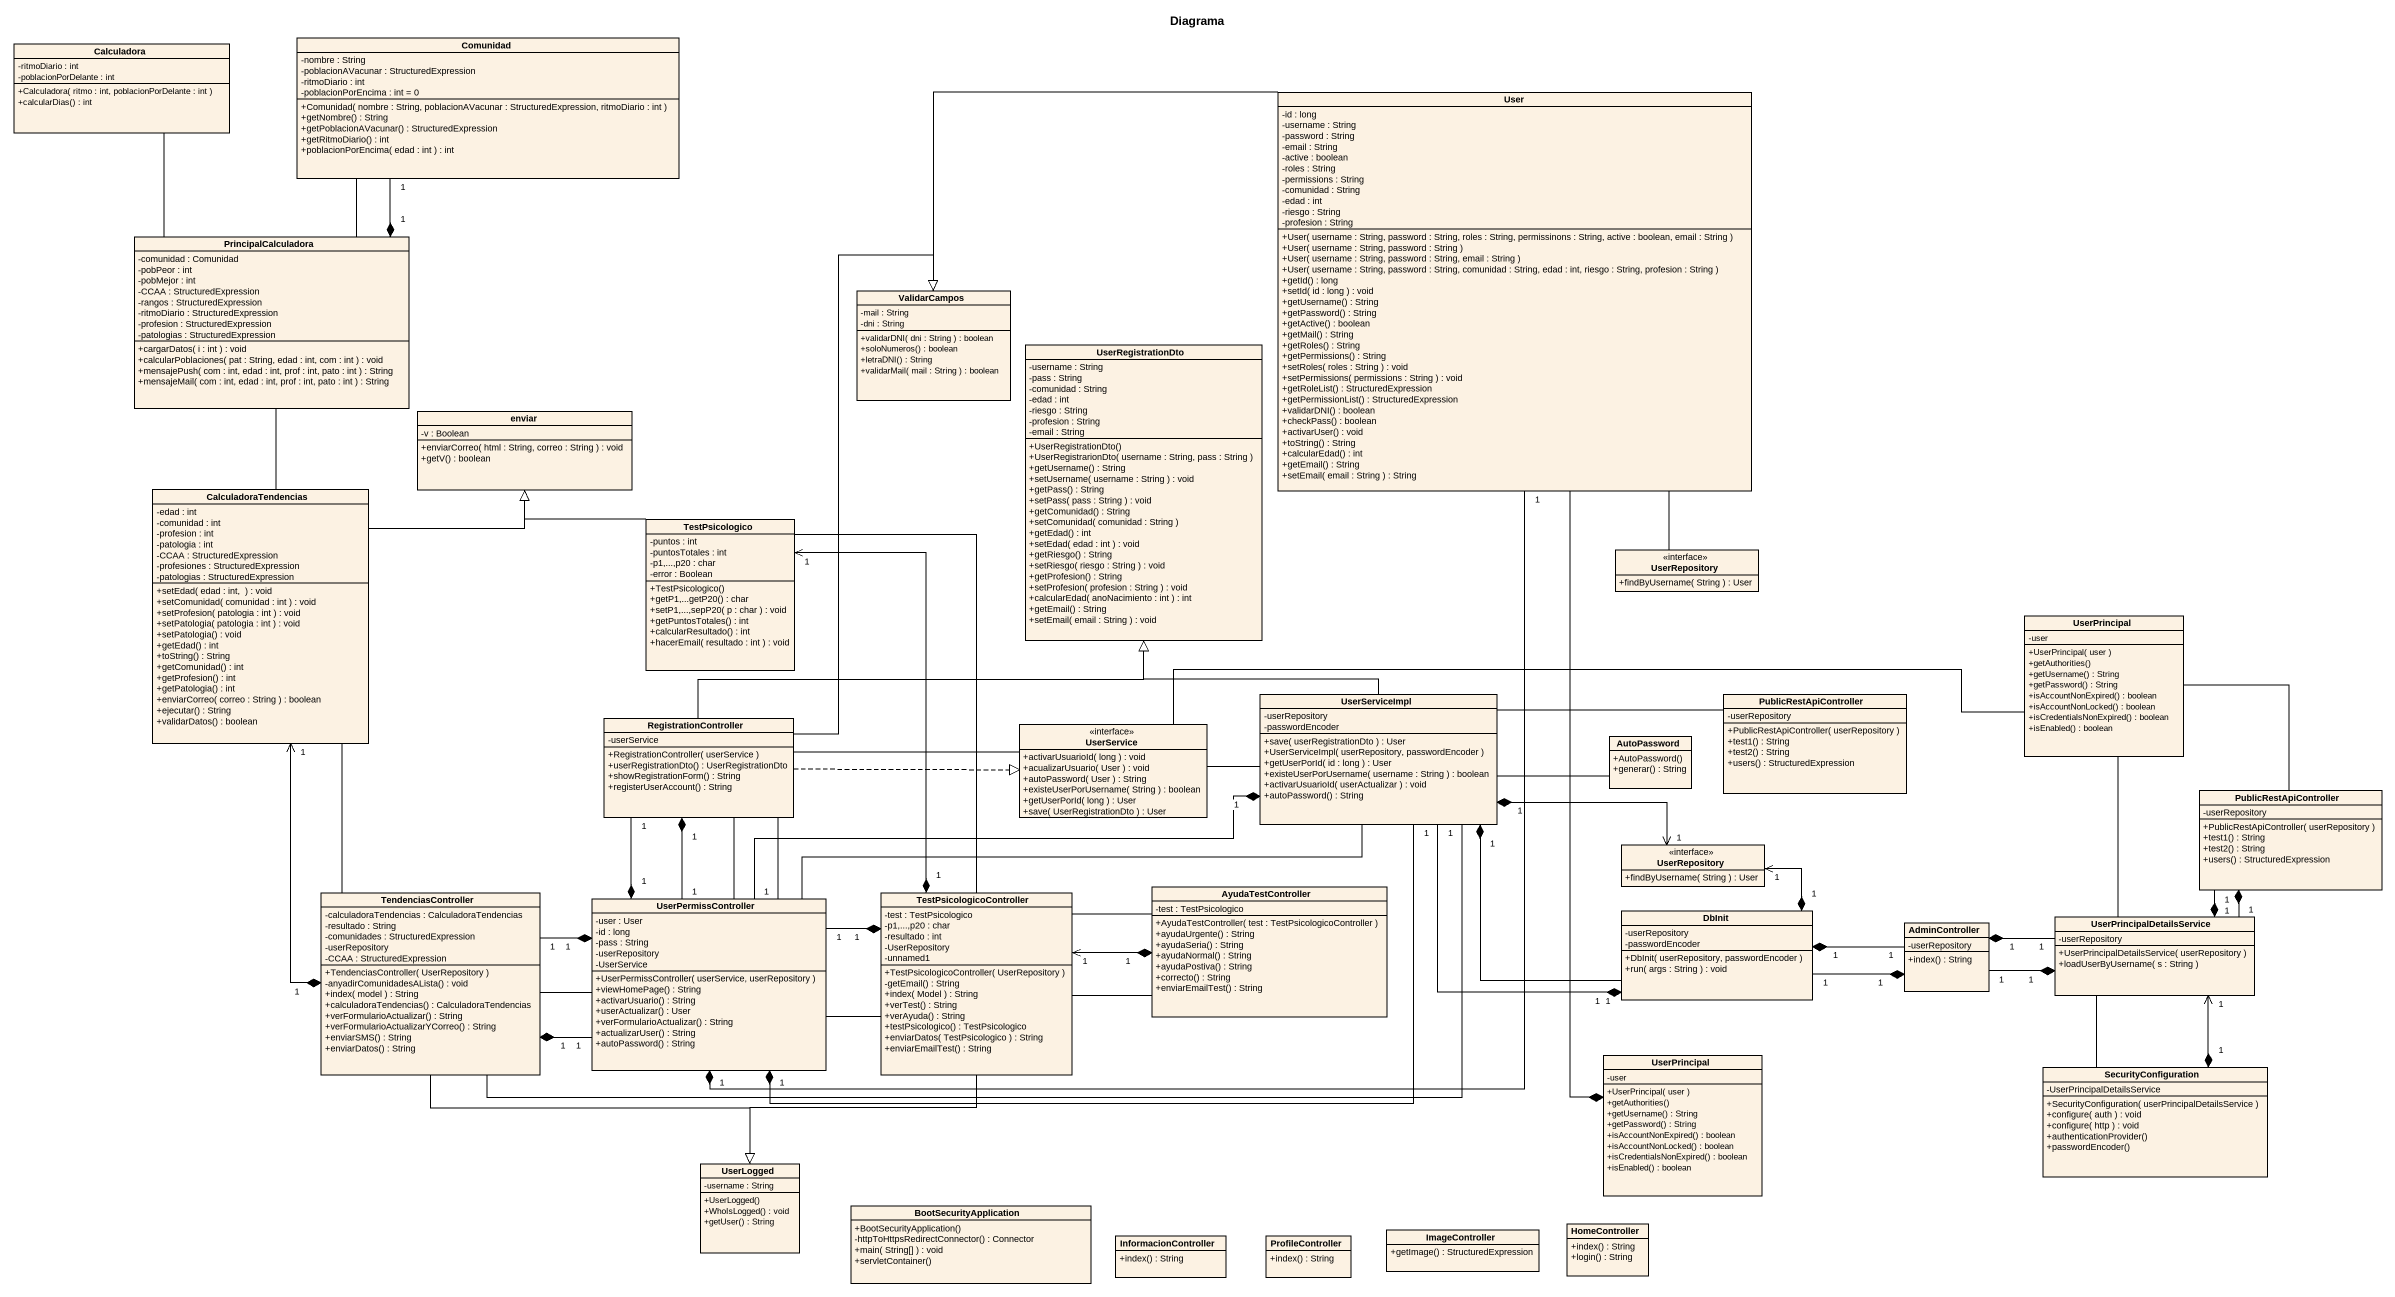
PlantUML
@startuml
title Diagrama
hide circle
hide empty members
skinparam classAttributeIconSize 0
class Calculadora {
  -ritmoDiario : int
  -poblacionPorDelante : int
  +Calculadora( ritmo : int, poblacionPorDelante : int )
  +calcularDias() : int
}
class Comunidad {
  -nombre : String
  -poblacionAVacunar : StructuredExpression
  -ritmoDiario : int
  -poblacionPorEncima : int = 0
  +Comunidad( nombre : String, poblacionAVacunar : StructuredExpression, ritmoDiario : int )
  +getNombre() : String
  +getPoblacionAVacunar() : StructuredExpression
  +getRitmoDiario() : int
  +poblacionPorEncima( edad : int ) : int
}
class User {
  -id : long
  -username : String
  -password : String
  -email : String
  -active : boolean
  -roles : String
  -permissions : String
  -comunidad : String
  -edad : int
  -riesgo : String
  -profesion : String
  +User( username : String, password : String, roles : String, permissinons : String, active : boolean, email : String )
  +User( username : String, password : String )
  +User( username : String, password : String, email : String )
  +User( username : String, password : String, comunidad : String, edad : int, riesgo : String, profesion : String )
  +getId() : long
  +setId( id : long ) : void
  +getUsername() : String
  +getPassword() : String
  +getActive() : boolean
  +getMail() : String
  +getRoles() : String
  +getPermissions() : String
  +setRoles( roles : String ) : void
  +setPermissions( permissions : String ) : void
  +getRoleList() : StructuredExpression
  +getPermissionList() : StructuredExpression
  +validarDNI() : boolean
  +checkPass() : boolean
  +activarUser() : void
  +toString() : String
  +calcularEdad() : int
  +getEmail() : String
  +setEmail( email : String ) : String
}
class PrincipalCalculadora {
  -comunidad : Comunidad
  -pobPeor : int
  -pobMejor : int
  -CCAA : StructuredExpression
  -rangos : StructuredExpression
  -ritmoDiario : StructuredExpression
  -profesion : StructuredExpression
  -patologias : StructuredExpression
  +cargarDatos( i : int ) : void
  +calcularPoblaciones( pat : String, edad : int, com : int ) : void
  +mensajePush( com : int, edad : int, prof : int, pato : int ) : String
  +mensajeMail( com : int, edad : int, prof : int, pato : int ) : String
}
class ValidarCampos {
  -mail : String
  -dni : String
  +validarDNI( dni : String ) : boolean
  +soloNumeros() : boolean
  +letraDNI() : String
  +validarMail( mail : String ) : boolean
}
class UserRegistrationDto {
  -username : String
  -pass : String
  -comunidad : String
  -edad : int
  -riesgo : String
  -profesion : String
  -email : String
  +UserRegistrationDto()
  +UserRegistrarionDto( username : String, pass : String )
  +getUsername() : String
  +setUsername( username : String ) : void
  +getPass() : String
  +setPass( pass : String ) : void
  +getComunidad() : String
  +setComunidad( comunidad : String )
  +getEdad() : int
  +setEdad( edad : int ) : void
  +getRiesgo() : String
  +setRiesgo( riesgo : String ) : void
  +getProfesion() : String
  +setProfesion( profesion : String ) : void
  +calcularEdad( anoNacimiento : int ) : int
  +getEmail() : String
  +setEmail( email : String ) : void
}
class enviar {
  -v : Boolean
  +enviarCorreo( html : String, correo : String ) : void
  +getV() : boolean
}
class CalculadoraTendencias {
  -edad : int
  -comunidad : int
  -profesion : int
  -patologia : int
  -CCAA : StructuredExpression
  -profesiones : StructuredExpression
  -patologias : StructuredExpression
  +setEdad( edad : int,  ) : void
  +setComunidad( comunidad : int ) : void
  +setProfesion( patologia : int ) : void
  +setPatologia( patologia : int ) : void
  +setPatologia() : void
  +getEdad() : int
  +toString() : String
  +getComunidad() : int
  +getProfesion() : int
  +getPatologia() : int
  +enviarCorreo( correo : String ) : boolean
  +ejecutar() : String
  +validarDatos() : boolean
}
class TestPsicologico {
  -puntos : int
  -puntosTotales : int
  -p1,...,p20 : char
  -error : Boolean
  +TestPsicologico()
  +getP1,...getP20() : char
  +setP1,...,sepP20( p : char ) : void
  +getPuntosTotales() : int
  +calcularResultado() : int
  +hacerEmail( resultado : int ) : void
}
interface UserRepository {
  +findByUsername( String ) : User
}
class UserPrincipal {
  -user
  +UserPrincipal( user )
  +getAuthorities()
  +getUsername() : String
  +getPassword() : String
  +isAccountNonExpired() : boolean
  +isAccountNonLocked() : boolean
  +isCredentialsNonExpired() : boolean
  +isEnabled() : boolean
}
class RegistrationController {
  -userService
  +RegistrationController( userService )
  +userRegistrationDto() : UserRegistrationDto
  +showRegistrationForm() : String
  +registerUserAccount() : String
}
interface UserService {
  +activarUsuarioId( long ) : void
  +acualizarUsuario( User ) : void
  +autoPassword( User ) : String
  +existeUserPorUsername( String ) : boolean
  +getUserPorId( long ) : User
  +save( UserRegistrationDto ) : User
}
class UserServiceImpl {
  -userRepository
  -passwordEncoder
  +save( userRegistrationDto ) : User
  +UserServiceImpl( userRepository, passwordEncoder )
  +getUserPorId( id : long ) : User
  +existeUserPorUsername( username : String ) : boolean
  +activarUsuarioId( userActualizar ) : void
  +autoPassword() : String
}
class PublicRestApiController {
  -userRepository
  +PublicRestApiController( userRepository )
  +test1() : String
  +test2() : String
  +users() : StructuredExpression
}
class AutoPassword {
  +AutoPassword()
  +generar() : String
}
class "PublicRestApiController" as PublicRestApiController_2 {
  -userRepository
  +PublicRestApiController( userRepository )
  +test1() : String
  +test2() : String
  +users() : StructuredExpression
}
interface "UserRepository" as UserRepository_2 {
  +findByUsername( String ) : User
}
class TendenciasController {
  -calculadoraTendencias : CalculadoraTendencias
  -resultado : String
  -comunidades : StructuredExpression
  -userRepository
  -CCAA : StructuredExpression
  +TendenciasController( UserRepository )
  -anyadirComunidadesALista() : void
  +index( model ) : String
  +calculadoraTendencias() : CalculadoraTendencias
  +verFormularioActualizar() : String
  +verFormularioActualizarYCorreo() : String
  +enviarSMS() : String
  +enviarDatos() : String
}
class UserPermissController {
  -user : User
  -id : long
  -pass : String
  -userRepository
  -UserService
  +UserPermissController( userService, userRepository )
  +viewHomePage() : String
  +activarUsuario() : String
  +userActualizar() : User
  +verFormularioActualizar() : String
  +actualizarUser() : String
  +autoPassword() : String
}
class TestPsicologicoController {
  -test : TestPsicologico
  -p1,...,p20 : char
  -resultado : int
  -UserRepository
  -unnamed1
  +TestPsicologicoController( UserRepository )
  -getEmail() : String
  +index( Model ) : String
  +verTest() : String
  +verAyuda() : String
  +testPsicologico() : TestPsicologico
  +enviarDatos( TestPsicologico ) : String
  +enviarEmailTest() : String
}
class AyudaTestController {
  -test : TestPsicologico
  +AyudaTestController( test : TestPsicologicoController )
  +ayudaUrgente() : String
  +ayudaSeria() : String
  +ayudaNormal() : String
  +ayudaPostiva() : String
  +correcto() : String
  +enviarEmailTest() : String
}
class DbInit {
  -userRepository
  -passwordEncoder
  +DbInit( userRepository, passwordEncoder )
  +run( args : String ) : void
}
class UserPrincipalDetailsService {
  -userRepository
  +UserPrincipalDetailsService( userRepository )
  +loadUserByUsername( s : String )
}
class AdminController {
  -userRepository
  +index() : String
}
class "UserPrincipal" as UserPrincipal_2 {
  -user
  +UserPrincipal( user )
  +getAuthorities()
  +getUsername() : String
  +getPassword() : String
  +isAccountNonExpired() : boolean
  +isAccountNonLocked() : boolean
  +isCredentialsNonExpired() : boolean
  +isEnabled() : boolean
}
class SecurityConfiguration {
  -UserPrincipalDetailsService
  +SecurityConfiguration( userPrincipalDetailsService )
  +configure( auth ) : void
  +configure( http ) : void
  +authenticationProvider()
  +passwordEncoder()
}
class UserLogged {
  -username : String
  +UserLogged()
  +WhoIsLogged() : void
  +getUser() : String
}
class BootSecurityApplication {
  +BootSecurityApplication()
  -httpToHttpsRedirectConnector() : Connector
  +main( String[] ) : void
  +servletContainer()
}
class ImageController {
  +getImage() : StructuredExpression
}
class HomeController {
  +index() : String
  +login() : String
}
class InformacionController {
  +index() : String
}
class ProfileController {
  +index() : String
}
User -left-|> ValidarCampos
PrincipalCalculadora -up- Calculadora
PrincipalCalculadora "1" *-up- "1" Comunidad
PrincipalCalculadora -up- Comunidad
CalculadoraTendencias -up- PrincipalCalculadora
CalculadoraTendencias -up-|> enviar
TestPsicologico -up-|> enviar
UserRepository -up- User
UserPrincipal -left- UserService
RegistrationController -up-|> ValidarCampos
RegistrationController -up-|> UserRegistrationDto
RegistrationController .right.|> UserService
RegistrationController -right- UserService
RegistrationController "1" *-- "1" UserPermissController
RegistrationController -- UserPermissController
UserService -right- UserServiceImpl
UserServiceImpl -up-|> UserRegistrationDto
UserServiceImpl -right- PublicRestApiController
UserServiceImpl -right- AutoPassword
UserServiceImpl "1" *-right-> "1" UserRepository_2
UserServiceImpl "1" *-left- "1" UserPermissController
UserServiceImpl "1" *-right- "1" DbInit
PublicRestApiController_2 -up- UserPrincipal
PublicRestApiController_2 *-- "1" UserPrincipalDetailsService
TendenciasController "1" *-up-> "1" CalculadoraTendencias
TendenciasController -up- CalculadoraTendencias
TendenciasController -right- UserServiceImpl
TendenciasController -right- UserPermissController
TendenciasController "1" *-right- "1" UserPermissController
TendenciasController --|> UserLogged
UserPermissController "1" *-up- "1" User
UserPermissController "1" *-up- "1" RegistrationController
UserPermissController -up- RegistrationController
UserPermissController -right- UserServiceImpl
UserPermissController "1" *-right- "1" UserServiceImpl
UserPermissController "1" *-left- "1" TendenciasController
TestPsicologicoController -up- TestPsicologico
TestPsicologicoController "1" *-up-> "1" TestPsicologico
TestPsicologicoController "1" *-left- "1" UserPermissController
TestPsicologicoController -left- UserPermissController
TestPsicologicoController -right- AyudaTestController
TestPsicologicoController --|> UserLogged
AyudaTestController -left- TestPsicologicoController
AyudaTestController "1" *-left-> "1" TestPsicologicoController
DbInit "1" *-left- "1" UserServiceImpl
DbInit "1" *-up-> "1" UserRepository_2
DbInit "1" *-right- "1" AdminController
UserPrincipalDetailsService -up- UserPrincipal
UserPrincipalDetailsService "1" *-up- "1" PublicRestApiController_2
UserPrincipalDetailsService "1" *-left- "1" AdminController
AdminController "1" *-left- "1" DbInit
AdminController "1" *-right- "1" UserPrincipalDetailsService
UserPrincipal_2 *-up- User
SecurityConfiguration "1" *-up-> "1" UserPrincipalDetailsService
SecurityConfiguration -up- UserPrincipalDetailsService
@enduml
